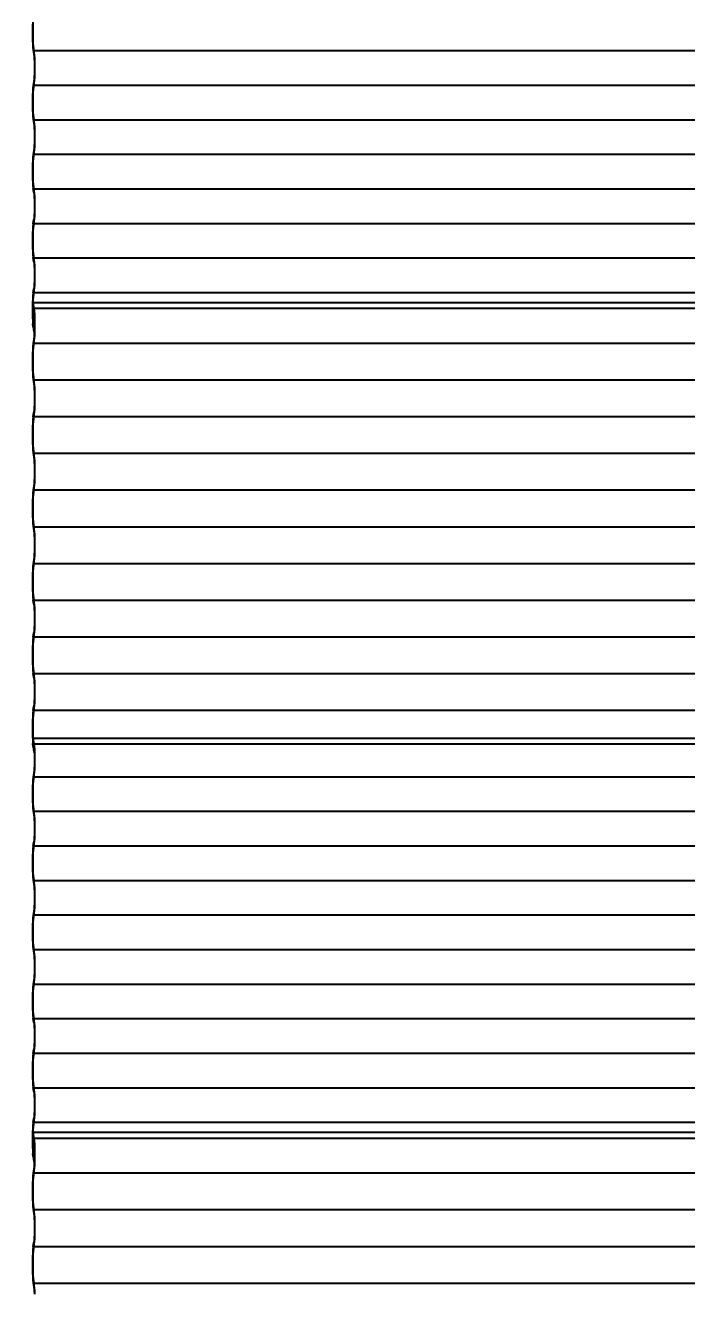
# Model space of a CAD drawing. Header units: millimetres. Extents: x 3212 to 6878, y 1640 to 3386.
# Drawn here: x 3262.425 to 3264.155, y 1655.32 to 1658.631 of the extents above; entities that cross this region are included whole.
import ezdxf

# ---------------------------------------------------------------- set-up
doc = ezdxf.new("R2010")
doc.units = ezdxf.units.MM
doc.header["$LTSCALE"] = 0.8
doc.layers.add('A-PEN-08', color=8, linetype='Continuous')
doc.layers.add('COTA', color=2, linetype='Continuous')
doc.layers.add('COTAS', color=53, linetype='Continuous', lineweight=9)
doc.styles.add('F2', font='ARIALN.TTF')
doc.dimstyles.new('ARQUITETURA', dxfattribs={"dimtxt": 0.11, "dimasz": 0.05, "dimexe": 0.1, "dimexo": 0, "dimgap": 0.1, "dimtad": 1, "dimzin": 5, "dimdsep": 46, "dimtxsty": 'F2', "dimblk": 'COTA', "dimcen": 0, "dimse1": 1, "dimse2": 1, "dimadec": 0, "dimazin": 0, "dimtfac": 2, "dimtix": 1, "dimtmove": 2, "dimatfit": 3, "dimldrblk": 'COTA', "dimfxl": 0, "dimtolj": 1, "dimtzin": 5, "dimarcsym": 0})

# ---------------------------------------------------------------- blocks, each defined once
blk = doc.blocks.new('COTA')
at = {"layer": 'COTA'}
for p, q in [((0, 1), (0, -1)), ((-1, 0), (1, 0))]:
    blk.add_line(p, q, dxfattribs=at)
at = {"layer": 'COTA', "const_width": 0.5}
blk.add_lwpolyline([(-0.25, 0, 1), (0.25, 0, 1)], format="xyb", close=True, dxfattribs=at)
blk = doc.blocks.new('*D302')
at = {"layer": 'COTAS', "color": 0, "lineweight": -2, "transparency": 16777216}
blk.add_line((3261.646, 1652.2207), (3261.646, 1667.9706), dxfattribs=at)
at = {"layer": 'Defpoints', "color": 0, "transparency": 16777216}
for p in [(3261.646, 1668.0206), (3262.3031, 1668.0206), (3266.2556, 1652.1707)]:
    blk.add_point(p, dxfattribs=at)
at = {"layer": 'COTAS', "color": 0, "lineweight": -2, "transparency": 16777216, "xscale": 0.05, "yscale": 0.05, "zscale": 0.05}
for p, rotation in [((3261.646, 1668.0206), 90), ((3261.646, 1652.1707), 270)]:
    blk.add_blockref('COTA', p, dxfattribs=dict(at, rotation=rotation))
at = {"layer": 'COTAS', "color": 0, "transparency": 16777216, "insert": (3261.4899, 1660.0956), "char_height": 0.11, "attachment_point": 5, "rotation": 90, "style": 'F2'}
blk.add_mtext('\\A1;15.85', dxfattribs=at)

msp = doc.modelspace()

# ---------------------------------------------------------------- linework, layer by layer
for p, q in [((3262.4441, 1658.6203), (3262.444, 1658.6104)), ((3262.4444, 1658.63), (3262.4441, 1658.6203)), ((3262.4448, 1658.6391), (3262.4444, 1658.63)), ((3262.445, 1658.628), (3262.4447, 1658.6193)), ((3262.4447, 1658.6193), (3262.4447, 1658.6104)), ((3262.4453, 1658.6362), (3262.445, 1658.628)), ((3262.444, 1658.6104), (3262.4441, 1658.6004)), ((3262.4441, 1658.6004), (3262.4444, 1658.5907)), ((3262.4444, 1658.5907), (3262.4448, 1658.5816)), ((3262.4447, 1658.6104), (3262.4447, 1658.6014)), ((3262.4447, 1658.6014), (3262.445, 1658.5927)), ((3262.445, 1658.5927), (3262.4453, 1658.5845)), ((3262.4448, 1658.5816), (3262.4454, 1658.5733)), ((3262.4453, 1658.5845), (3262.4458, 1658.5771)), ((3262.4454, 1658.5733), (3262.4461, 1658.5661)), ((3262.4458, 1658.5771), (3262.4465, 1658.5705)), ((3262.4461, 1658.5661), (3262.4475, 1658.5553)), ((3262.4465, 1658.5705), (3262.4472, 1658.5652)), ((3262.4472, 1658.5652), (3262.4479, 1658.5598)), ((3262.4475, 1658.5553), (3262.4481, 1658.5495)), ((3262.4479, 1658.5598), (3262.4485, 1658.5533)), ((3262.4485, 1658.5533), (3262.4491, 1658.5458)), ((3262.4481, 1658.5495), (3262.4485, 1658.5429)), ((3262.4485, 1658.5429), (3262.4489, 1658.5356)), ((3262.4489, 1658.5356), (3262.4491, 1658.5279)), ((3262.4491, 1658.5458), (3262.4494, 1658.5376)), ((3262.4491, 1658.5279), (3262.4491, 1658.52)), ((3262.4491, 1658.52), (3262.4491, 1658.512)), ((3262.4494, 1658.5376), (3262.4497, 1658.5289)), ((3262.4497, 1658.5289), (3262.4497, 1658.52)), ((3262.4497, 1658.52), (3262.4497, 1658.511)), ((3262.4481, 1658.4904), (3262.4475, 1658.4846)), ((3262.4485, 1658.4867), (3262.4479, 1658.4802)), ((3262.4485, 1658.497), (3262.4481, 1658.4904)), ((3262.4489, 1658.5043), (3262.4485, 1658.497)), ((3262.4491, 1658.4941), (3262.4485, 1658.4867)), ((3262.4491, 1658.512), (3262.4489, 1658.5043)), ((3262.4494, 1658.5023), (3262.4491, 1658.4941)), ((3262.4497, 1658.511), (3262.4494, 1658.5023)), ((3262.4448, 1658.4583), (3262.4444, 1658.4492)), ((3262.4454, 1658.4666), (3262.4448, 1658.4583)), ((3262.4453, 1658.4554), (3262.445, 1658.4472)), ((3262.4458, 1658.4629), (3262.4453, 1658.4554)), ((3262.4461, 1658.4739), (3262.4454, 1658.4666)), ((3262.4465, 1658.4694), (3262.4458, 1658.4629)), ((3262.4475, 1658.4846), (3262.4461, 1658.4739)), ((3262.4472, 1658.4748), (3262.4465, 1658.4694)), ((3262.4479, 1658.4802), (3262.4472, 1658.4748)), ((3262.4441, 1658.4395), (3262.444, 1658.4296)), ((3262.444, 1658.4296), (3262.4441, 1658.4196)), ((3262.4444, 1658.4492), (3262.4441, 1658.4395)), ((3262.445, 1658.4472), (3262.4447, 1658.4385)), ((3262.4447, 1658.4385), (3262.4447, 1658.4296)), ((3262.4447, 1658.4296), (3262.4447, 1658.4206)), ((3262.4447, 1658.4206), (3262.445, 1658.4119)), ((3262.4441, 1658.4196), (3262.4444, 1658.4099)), ((3262.4444, 1658.4099), (3262.4448, 1658.4008)), ((3262.4448, 1658.4008), (3262.4454, 1658.3925)), ((3262.445, 1658.4119), (3262.4453, 1658.4037)), ((3262.4453, 1658.4037), (3262.4458, 1658.3963)), ((3262.4454, 1658.3925), (3262.4461, 1658.3853)), ((3262.4458, 1658.3963), (3262.4465, 1658.3898)), ((3262.4465, 1658.3898), (3262.4472, 1658.3844)), ((3262.4461, 1658.3853), (3262.4475, 1658.3745)), ((3262.4472, 1658.3844), (3262.4479, 1658.379)), ((3262.4475, 1658.3745), (3262.4481, 1658.3688)), ((3262.4479, 1658.379), (3262.4485, 1658.3725)), ((3262.4481, 1658.3688), (3262.4485, 1658.3621)), ((3262.4485, 1658.3725), (3262.4491, 1658.365)), ((3262.4485, 1658.3621), (3262.4489, 1658.3549)), ((3262.4489, 1658.3549), (3262.4491, 1658.3471)), ((3262.4491, 1658.365), (3262.4494, 1658.3568)), ((3262.4494, 1658.3568), (3262.4497, 1658.3481)), ((3262.4489, 1658.3235), (3262.4485, 1658.3163)), ((3262.4491, 1658.3312), (3262.4489, 1658.3235)), ((3262.4491, 1658.3471), (3262.4491, 1658.3392)), ((3262.4491, 1658.3392), (3262.4491, 1658.3312)), ((3262.4494, 1658.3215), (3262.4491, 1658.3133)), ((3262.4497, 1658.3302), (3262.4494, 1658.3215)), ((3262.4497, 1658.3481), (3262.4497, 1658.3392)), ((3262.4497, 1658.3392), (3262.4497, 1658.3302)), ((3262.4461, 1658.2931), (3262.4454, 1658.2859)), ((3262.4465, 1658.2886), (3262.4458, 1658.2821)), ((3262.4475, 1658.3039), (3262.4461, 1658.2931)), ((3262.4472, 1658.294), (3262.4465, 1658.2886)), ((3262.4479, 1658.2994), (3262.4472, 1658.294)), ((3262.4481, 1658.3096), (3262.4475, 1658.3039)), ((3262.4485, 1658.3059), (3262.4479, 1658.2994)), ((3262.4485, 1658.3163), (3262.4481, 1658.3096)), ((3262.4491, 1658.3133), (3262.4485, 1658.3059)), ((3262.4441, 1658.2588), (3262.444, 1658.2488)), ((3262.4444, 1658.2684), (3262.4441, 1658.2588)), ((3262.4448, 1658.2776), (3262.4444, 1658.2684)), ((3262.445, 1658.2665), (3262.4447, 1658.2578)), ((3262.4447, 1658.2578), (3262.4447, 1658.2488)), ((3262.4454, 1658.2859), (3262.4448, 1658.2776)), ((3262.4453, 1658.2747), (3262.445, 1658.2665)), ((3262.4458, 1658.2821), (3262.4453, 1658.2747)), ((3262.444, 1658.2488), (3262.4441, 1658.2388)), ((3262.4441, 1658.2388), (3262.4444, 1658.2292)), ((3262.4444, 1658.2292), (3262.4448, 1658.22)), ((3262.4447, 1658.2488), (3262.4447, 1658.2398)), ((3262.4447, 1658.2398), (3262.445, 1658.2311)), ((3262.445, 1658.2311), (3262.4453, 1658.223)), ((3262.4453, 1658.223), (3262.4458, 1658.2155)), ((3262.4448, 1658.22), (3262.4454, 1658.2117)), ((3262.4454, 1658.2117), (3262.4461, 1658.2045)), ((3262.4458, 1658.2155), (3262.4465, 1658.209)), ((3262.4475, 1658.1937), (3262.4461, 1658.2045)), ((3262.4465, 1658.209), (3262.4472, 1658.2036)), ((3262.4472, 1658.2036), (3262.4479, 1658.1982)), ((3262.4475, 1658.1937), (3262.4481, 1658.188)), ((3262.4479, 1658.1982), (3262.4485, 1658.1917)), ((3262.4481, 1658.188), (3262.4485, 1658.1814)), ((3262.4485, 1658.1917), (3262.4491, 1658.1843)), ((3262.4485, 1658.1814), (3262.4489, 1658.1741)), ((3262.4489, 1658.1741), (3262.4491, 1658.1664)), ((3262.4491, 1658.1843), (3262.4494, 1658.1761)), ((3262.4491, 1658.1664), (3262.4491, 1658.1584)), ((3262.4491, 1658.1584), (3262.4491, 1658.1505)), ((3262.4494, 1658.1761), (3262.4497, 1658.1674)), ((3262.4497, 1658.1674), (3262.4497, 1658.1584)), ((3262.4497, 1658.1584), (3262.4497, 1658.1495)), ((3262.4461, 1658.1123), (3262.4475, 1658.1231)), ((3262.4481, 1658.1289), (3262.4475, 1658.1231)), ((3262.4485, 1658.1251), (3262.4479, 1658.1186)), ((3262.4485, 1658.1355), (3262.4481, 1658.1289)), ((3262.4489, 1658.1427), (3262.4485, 1658.1355)), ((3262.4491, 1658.1326), (3262.4485, 1658.1251)), ((3262.4491, 1658.1505), (3262.4489, 1658.1427)), ((3262.4494, 1658.1408), (3262.4491, 1658.1326)), ((3262.4497, 1658.1495), (3262.4494, 1658.1408)), ((3262.4448, 1658.0968), (3262.4444, 1658.0877)), ((3262.4454, 1658.1051), (3262.4448, 1658.0968)), ((3262.4453, 1658.0939), (3262.445, 1658.0857)), ((3262.4458, 1658.1013), (3262.4453, 1658.0939)), ((3262.4461, 1658.1123), (3262.4454, 1658.1051)), ((3262.4465, 1658.1078), (3262.4458, 1658.1013)), ((3262.4472, 1658.1132), (3262.4465, 1658.1078)), ((3262.4479, 1658.1186), (3262.4472, 1658.1132)), ((3262.4441, 1658.078), (3262.444, 1658.068)), ((3262.444, 1658.068), (3262.4441, 1658.0581)), ((3262.4444, 1658.0877), (3262.4441, 1658.078)), ((3262.4441, 1658.0581), (3262.4444, 1658.0484)), ((3262.445, 1658.0857), (3262.4447, 1658.077)), ((3262.4447, 1658.077), (3262.4447, 1658.068)), ((3262.4447, 1658.068), (3262.4447, 1658.0591)), ((3262.4447, 1658.0591), (3262.445, 1658.0504)), ((3262.4444, 1658.0484), (3262.4448, 1658.0393)), ((3262.4448, 1658.0393), (3262.4454, 1658.031)), ((3262.445, 1658.0504), (3262.4453, 1658.0422)), ((3262.4453, 1658.0422), (3262.4458, 1658.0347)), ((3262.4454, 1658.031), (3262.4461, 1658.0237)), ((3262.4458, 1658.0347), (3262.4465, 1658.0282)), ((3262.4475, 1658.013), (3262.4461, 1658.0237)), ((3262.4465, 1658.0282), (3262.4472, 1658.0228)), ((3262.4472, 1658.0228), (3262.4479, 1658.0175)), ((3262.4475, 1658.013), (3262.4481, 1658.0072)), ((3262.4479, 1658.0175), (3262.4485, 1658.0109)), ((3262.4481, 1658.0072), (3262.4485, 1658.0006)), ((3262.4485, 1658.0109), (3262.4491, 1658.0035)), ((3262.4485, 1658.0006), (3262.4489, 1657.9933)), ((3262.4489, 1657.9933), (3262.4491, 1657.9856)), ((3262.4491, 1658.0035), (3262.4494, 1657.9953)), ((3262.4494, 1657.9953), (3262.4497, 1657.9866)), ((3262.4489, 1657.962), (3262.4485, 1657.9547)), ((3262.4491, 1657.9697), (3262.4489, 1657.962)), ((3262.4491, 1657.9856), (3262.4491, 1657.9776)), ((3262.4491, 1657.9776), (3262.4491, 1657.9697)), ((3262.4494, 1657.96), (3262.4491, 1657.9518)), ((3262.4497, 1657.9687), (3262.4494, 1657.96)), ((3262.4497, 1657.9866), (3262.4497, 1657.9776)), ((3262.4497, 1657.9776), (3262.4497, 1657.9687)), ((3262.4454, 1657.9243), (3262.4448, 1657.916)), ((3262.4461, 1657.9316), (3262.4454, 1657.9243)), ((3262.4465, 1657.9271), (3262.4458, 1657.9206)), ((3262.4461, 1657.9316), (3262.4475, 1657.9423)), ((3262.4472, 1657.9324), (3262.4465, 1657.9271)), ((3262.4479, 1657.9378), (3262.4472, 1657.9324)), ((3262.4481, 1657.9481), (3262.4475, 1657.9423)), ((3262.4485, 1657.9443), (3262.4479, 1657.9378)), ((3262.4485, 1657.9547), (3262.4481, 1657.9481)), ((3262.4491, 1657.9518), (3262.4485, 1657.9443)), ((3262.4441, 1657.8972), (3262.444, 1657.8872)), ((3262.4444, 1657.9069), (3262.4441, 1657.8972)), ((3262.4448, 1657.916), (3262.4444, 1657.9069)), ((3262.445, 1657.9049), (3262.4447, 1657.8962)), ((3262.4447, 1657.8962), (3262.4447, 1657.8872)), ((3262.4453, 1657.9131), (3262.445, 1657.9049)), ((3262.4458, 1657.9206), (3262.4453, 1657.9131)), ((3262.4461, 1657.9009), (3262.4465, 1657.9057)), ((3262.4461, 1657.9009), (3262.4481, 1657.8794)), ((3262.4479, 1657.8903), (3262.4465, 1657.9057)), ((3262.4479, 1657.8903), (3262.4485, 1657.8834)), ((3262.444, 1657.8872), (3262.4441, 1657.8773)), ((3262.4441, 1657.8773), (3262.4444, 1657.8676)), ((3262.4444, 1657.8676), (3262.4448, 1657.8585)), ((3262.4447, 1657.8872), (3262.4447, 1657.8783)), ((3262.4447, 1657.8783), (3262.445, 1657.8696)), ((3262.4448, 1657.8585), (3262.4454, 1657.8502)), ((3262.445, 1657.8696), (3262.4453, 1657.8614)), ((3262.4453, 1657.8614), (3262.4458, 1657.8539)), ((3262.4481, 1657.8794), (3262.4485, 1657.8724)), ((3262.4485, 1657.8834), (3262.4491, 1657.8755)), ((3262.4485, 1657.8724), (3262.4489, 1657.8647)), ((3262.4489, 1657.8647), (3262.4491, 1657.8565)), ((3262.4491, 1657.8755), (3262.4494, 1657.8668)), ((3262.4494, 1657.8668), (3262.4497, 1657.8575)), ((3262.4497, 1657.8575), (3262.4497, 1657.848)), ((3262.4461, 1657.8429), (3262.4454, 1657.8502)), ((3262.4465, 1657.8474), (3262.4458, 1657.8539)), ((3262.4465, 1657.8474), (3262.4461, 1657.8429)), ((3262.4461, 1657.8429), (3262.4469, 1657.8429)), ((3262.4461, 1657.8429), (3262.4474, 1657.8292)), ((3262.4465, 1657.8474), (3262.4491, 1657.8474)), ((3262.4465, 1657.8474), (3262.4469, 1657.8429)), ((3262.4469, 1657.8429), (3262.4479, 1657.8329)), ((3262.4479, 1657.8329), (3262.4474, 1657.8292)), ((3262.4474, 1657.8292), (3262.4488, 1657.8292)), ((3262.4479, 1657.8329), (3262.4489, 1657.8329)), ((3262.4485, 1657.8237), (3262.4481, 1657.8166)), ((3262.4488, 1657.8292), (3262.4485, 1657.8237)), ((3262.4489, 1657.8314), (3262.4488, 1657.8292)), ((3262.4491, 1657.8396), (3262.4489, 1657.8329)), ((3262.4489, 1657.8329), (3262.4489, 1657.8314)), ((3262.4491, 1657.8565), (3262.4491, 1657.848)), ((3262.4491, 1657.848), (3262.4491, 1657.8474)), ((3262.4491, 1657.8474), (3262.4491, 1657.8396)), ((3262.4494, 1657.8293), (3262.4491, 1657.8206)), ((3262.4497, 1657.8385), (3262.4494, 1657.8293)), ((3262.4497, 1657.848), (3262.4497, 1657.8385)), ((3262.4454, 1657.7914), (3262.4448, 1657.7826)), ((3262.4461, 1657.7991), (3262.4454, 1657.7914)), ((3262.4465, 1657.7943), (3262.4458, 1657.7874)), ((3262.4475, 1657.8105), (3262.4461, 1657.7991)), ((3262.4472, 1657.8), (3262.4465, 1657.7943)), ((3262.4479, 1657.8057), (3262.4472, 1657.8)), ((3262.4481, 1657.8166), (3262.4475, 1657.8105)), ((3262.4485, 1657.8126), (3262.4479, 1657.8057)), ((3262.4491, 1657.8206), (3262.4485, 1657.8126)), ((3262.4441, 1657.7626), (3262.444, 1657.752)), ((3262.4444, 1657.7729), (3262.4441, 1657.7626)), ((3262.4448, 1657.7826), (3262.4444, 1657.7729)), ((3262.445, 1657.7708), (3262.4447, 1657.7615)), ((3262.4447, 1657.7615), (3262.4447, 1657.752)), ((3262.4453, 1657.7795), (3262.445, 1657.7708)), ((3262.4458, 1657.7874), (3262.4453, 1657.7795)), ((3262.444, 1657.752), (3262.4441, 1657.7414)), ((3262.4441, 1657.7414), (3262.4444, 1657.7312)), ((3262.4444, 1657.7312), (3262.4448, 1657.7215)), ((3262.4447, 1657.752), (3262.4447, 1657.7425)), ((3262.4447, 1657.7425), (3262.445, 1657.7333)), ((3262.445, 1657.7333), (3262.4453, 1657.7246)), ((3262.4453, 1657.7246), (3262.4458, 1657.7167)), ((3262.4448, 1657.7215), (3262.4454, 1657.7127)), ((3262.4454, 1657.7127), (3262.4461, 1657.705)), ((3262.4458, 1657.7167), (3262.4465, 1657.7097)), ((3262.4461, 1657.705), (3262.4475, 1657.6936)), ((3262.4465, 1657.7097), (3262.4472, 1657.704)), ((3262.4472, 1657.704), (3262.4479, 1657.6983)), ((3262.4475, 1657.6936), (3262.4481, 1657.6874)), ((3262.4479, 1657.6983), (3262.4485, 1657.6914)), ((3262.4485, 1657.6914), (3262.4491, 1657.6835)), ((3262.4481, 1657.6874), (3262.4485, 1657.6804)), ((3262.4485, 1657.6804), (3262.4489, 1657.6727)), ((3262.4489, 1657.6727), (3262.4491, 1657.6645)), ((3262.4491, 1657.6835), (3262.4494, 1657.6748)), ((3262.4491, 1657.6645), (3262.4491, 1657.656)), ((3262.4494, 1657.6748), (3262.4497, 1657.6655)), ((3262.4497, 1657.6655), (3262.4497, 1657.656)), ((3262.4485, 1657.6317), (3262.4481, 1657.6246)), ((3262.4489, 1657.6394), (3262.4485, 1657.6317)), ((3262.4491, 1657.6286), (3262.4485, 1657.6207)), ((3262.4491, 1657.6476), (3262.4489, 1657.6394)), ((3262.4491, 1657.656), (3262.4491, 1657.6476)), ((3262.4494, 1657.6373), (3262.4491, 1657.6286)), ((3262.4497, 1657.6465), (3262.4494, 1657.6373)), ((3262.4497, 1657.656), (3262.4497, 1657.6465)), ((3262.4454, 1657.5994), (3262.4448, 1657.5906)), ((3262.4458, 1657.5954), (3262.4453, 1657.5875)), ((3262.4461, 1657.6071), (3262.4454, 1657.5994)), ((3262.4465, 1657.6023), (3262.4458, 1657.5954)), ((3262.4461, 1657.6071), (3262.4475, 1657.6185)), ((3262.4472, 1657.608), (3262.4465, 1657.6023)), ((3262.4479, 1657.6137), (3262.4472, 1657.608)), ((3262.4481, 1657.6246), (3262.4475, 1657.6185)), ((3262.4485, 1657.6207), (3262.4479, 1657.6137)), ((3262.4441, 1657.5706), (3262.444, 1657.56)), ((3262.444, 1657.56), (3262.4441, 1657.5495)), ((3262.4444, 1657.5809), (3262.4441, 1657.5706)), ((3262.4448, 1657.5906), (3262.4444, 1657.5809)), ((3262.445, 1657.5788), (3262.4447, 1657.5695)), ((3262.4447, 1657.5695), (3262.4447, 1657.56)), ((3262.4447, 1657.56), (3262.4447, 1657.5505)), ((3262.4453, 1657.5875), (3262.445, 1657.5788)), ((3262.4441, 1657.5495), (3262.4444, 1657.5392)), ((3262.4444, 1657.5392), (3262.4448, 1657.5295)), ((3262.4447, 1657.5505), (3262.445, 1657.5413)), ((3262.4448, 1657.5295), (3262.4454, 1657.5207)), ((3262.445, 1657.5413), (3262.4453, 1657.5326)), ((3262.4453, 1657.5326), (3262.4458, 1657.5247)), ((3262.4454, 1657.5207), (3262.4461, 1657.513)), ((3262.4458, 1657.5247), (3262.4465, 1657.5177)), ((3262.4461, 1657.513), (3262.4475, 1657.5016)), ((3262.4465, 1657.5177), (3262.4472, 1657.512)), ((3262.4472, 1657.512), (3262.4479, 1657.5063)), ((3262.4475, 1657.5016), (3262.4481, 1657.4954)), ((3262.4479, 1657.5063), (3262.4485, 1657.4994)), ((3262.4481, 1657.4954), (3262.4485, 1657.4884)), ((3262.4485, 1657.4994), (3262.4491, 1657.4915)), ((3262.4485, 1657.4884), (3262.4489, 1657.4807)), ((3262.4489, 1657.4807), (3262.4491, 1657.4725)), ((3262.4491, 1657.4915), (3262.4494, 1657.4828)), ((3262.4491, 1657.4725), (3262.4491, 1657.464)), ((3262.4491, 1657.464), (3262.4491, 1657.4556)), ((3262.4494, 1657.4828), (3262.4497, 1657.4735)), ((3262.4497, 1657.4735), (3262.4497, 1657.464)), ((3262.4497, 1657.464), (3262.4497, 1657.4545)), ((3262.4475, 1657.4265), (3262.4461, 1657.4151)), ((3262.4481, 1657.4326), (3262.4475, 1657.4265)), ((3262.4485, 1657.4287), (3262.4479, 1657.4217)), ((3262.4485, 1657.4397), (3262.4481, 1657.4326)), ((3262.4489, 1657.4474), (3262.4485, 1657.4397)), ((3262.4491, 1657.4366), (3262.4485, 1657.4287)), ((3262.4491, 1657.4556), (3262.4489, 1657.4474)), ((3262.4494, 1657.4453), (3262.4491, 1657.4366)), ((3262.4497, 1657.4545), (3262.4494, 1657.4453)), ((3262.4448, 1657.3986), (3262.4444, 1657.3889)), ((3262.4454, 1657.4074), (3262.4448, 1657.3986)), ((3262.4453, 1657.3955), (3262.445, 1657.3868)), ((3262.4458, 1657.4034), (3262.4453, 1657.3955)), ((3262.4461, 1657.4151), (3262.4454, 1657.4074)), ((3262.4465, 1657.4103), (3262.4458, 1657.4034)), ((3262.4472, 1657.416), (3262.4465, 1657.4103)), ((3262.4479, 1657.4217), (3262.4472, 1657.416)), ((3262.4441, 1657.3786), (3262.444, 1657.368)), ((3262.444, 1657.368), (3262.4441, 1657.3575)), ((3262.4444, 1657.3889), (3262.4441, 1657.3786)), ((3262.445, 1657.3868), (3262.4447, 1657.3776)), ((3262.4447, 1657.3776), (3262.4447, 1657.368)), ((3262.4447, 1657.368), (3262.4447, 1657.3585)), ((3262.4441, 1657.3575), (3262.4444, 1657.3472)), ((3262.4444, 1657.3472), (3262.4448, 1657.3375)), ((3262.4447, 1657.3585), (3262.445, 1657.3493)), ((3262.4448, 1657.3375), (3262.4454, 1657.3287)), ((3262.445, 1657.3493), (3262.4453, 1657.3406)), ((3262.4453, 1657.3406), (3262.4458, 1657.3327)), ((3262.4454, 1657.3287), (3262.4461, 1657.321)), ((3262.4458, 1657.3327), (3262.4465, 1657.3258)), ((3262.4461, 1657.321), (3262.4475, 1657.3096)), ((3262.4465, 1657.3258), (3262.4472, 1657.32)), ((3262.4472, 1657.32), (3262.4479, 1657.3143)), ((3262.4475, 1657.3096), (3262.4481, 1657.3034)), ((3262.4479, 1657.3143), (3262.4485, 1657.3074)), ((3262.4481, 1657.3034), (3262.4485, 1657.2964)), ((3262.4485, 1657.3074), (3262.4491, 1657.2995)), ((3262.4485, 1657.2964), (3262.4489, 1657.2887)), ((3262.4491, 1657.2995), (3262.4494, 1657.2908)), ((3262.4489, 1657.2887), (3262.4491, 1657.2805)), ((3262.4491, 1657.2636), (3262.4489, 1657.2554)), ((3262.4491, 1657.2805), (3262.4491, 1657.272)), ((3262.4491, 1657.272), (3262.4491, 1657.2636)), ((3262.4494, 1657.2908), (3262.4497, 1657.2816)), ((3262.4497, 1657.2625), (3262.4494, 1657.2533)), ((3262.4497, 1657.2816), (3262.4497, 1657.272)), ((3262.4497, 1657.272), (3262.4497, 1657.2625)), ((3262.4475, 1657.2345), (3262.4461, 1657.2231)), ((3262.4479, 1657.2298), (3262.4472, 1657.224)), ((3262.4481, 1657.2407), (3262.4475, 1657.2345)), ((3262.4485, 1657.2367), (3262.4479, 1657.2298)), ((3262.4485, 1657.2477), (3262.4481, 1657.2407)), ((3262.4489, 1657.2554), (3262.4485, 1657.2477)), ((3262.4491, 1657.2446), (3262.4485, 1657.2367)), ((3262.4494, 1657.2533), (3262.4491, 1657.2446)), ((3262.4444, 1657.1969), (3262.4441, 1657.1866)), ((3262.4448, 1657.2066), (3262.4444, 1657.1969)), ((3262.445, 1657.1948), (3262.4447, 1657.1856)), ((3262.4454, 1657.2154), (3262.4448, 1657.2066)), ((3262.4453, 1657.2035), (3262.445, 1657.1948)), ((3262.4458, 1657.2114), (3262.4453, 1657.2035)), ((3262.4461, 1657.2231), (3262.4454, 1657.2154)), ((3262.4465, 1657.2183), (3262.4458, 1657.2114)), ((3262.4472, 1657.224), (3262.4465, 1657.2183)), ((3262.4441, 1657.1866), (3262.444, 1657.1761)), ((3262.444, 1657.1761), (3262.4441, 1657.1655)), ((3262.4441, 1657.1655), (3262.4444, 1657.1552)), ((3262.4447, 1657.1856), (3262.4447, 1657.1761)), ((3262.4447, 1657.1761), (3262.4447, 1657.1665)), ((3262.4447, 1657.1665), (3262.445, 1657.1573)), ((3262.4444, 1657.1552), (3262.4448, 1657.1455)), ((3262.4448, 1657.1455), (3262.4454, 1657.1367)), ((3262.445, 1657.1573), (3262.4453, 1657.1486)), ((3262.4453, 1657.1486), (3262.4458, 1657.1407)), ((3262.4454, 1657.1367), (3262.4461, 1657.129)), ((3262.4458, 1657.1407), (3262.4465, 1657.1338)), ((3262.4475, 1657.1176), (3262.4461, 1657.129)), ((3262.4465, 1657.1338), (3262.4472, 1657.1281)), ((3262.4472, 1657.1281), (3262.4479, 1657.1223)), ((3262.4475, 1657.1176), (3262.4481, 1657.1114)), ((3262.4479, 1657.1223), (3262.4485, 1657.1154)), ((3262.4481, 1657.1114), (3262.4485, 1657.1044)), ((3262.4485, 1657.1154), (3262.4491, 1657.1075)), ((3262.4485, 1657.1044), (3262.4489, 1657.0967)), ((3262.4489, 1657.0967), (3262.4491, 1657.0885)), ((3262.4491, 1657.1075), (3262.4494, 1657.0988)), ((3262.4494, 1657.0988), (3262.4497, 1657.0896)), ((3262.4489, 1657.0634), (3262.4485, 1657.0557)), ((3262.4491, 1657.0716), (3262.4489, 1657.0634)), ((3262.4491, 1657.0885), (3262.4491, 1657.0801)), ((3262.4491, 1657.0801), (3262.4491, 1657.0716)), ((3262.4497, 1657.0705), (3262.4494, 1657.0613)), ((3262.4497, 1657.0896), (3262.4497, 1657.0801)), ((3262.4497, 1657.0801), (3262.4497, 1657.0705)), ((3262.4461, 1657.0311), (3262.4454, 1657.0234)), ((3262.4461, 1657.0311), (3262.4475, 1657.0425)), ((3262.4472, 1657.0321), (3262.4465, 1657.0263)), ((3262.4479, 1657.0378), (3262.4472, 1657.0321)), ((3262.4481, 1657.0487), (3262.4475, 1657.0425)), ((3262.4485, 1657.0447), (3262.4479, 1657.0378)), ((3262.4485, 1657.0557), (3262.4481, 1657.0487)), ((3262.4491, 1657.0526), (3262.4485, 1657.0447)), ((3262.4494, 1657.0613), (3262.4491, 1657.0526)), ((3262.4444, 1657.0049), (3262.4441, 1656.9946)), ((3262.4448, 1657.0146), (3262.4444, 1657.0049)), ((3262.445, 1657.0028), (3262.4447, 1656.9936)), ((3262.4454, 1657.0234), (3262.4448, 1657.0146)), ((3262.4453, 1657.0115), (3262.445, 1657.0028)), ((3262.4458, 1657.0194), (3262.4453, 1657.0115)), ((3262.4465, 1657.0263), (3262.4458, 1657.0194)), ((3262.4441, 1656.9946), (3262.444, 1656.9841)), ((3262.444, 1656.9841), (3262.4441, 1656.9735)), ((3262.4441, 1656.9735), (3262.4444, 1656.9632)), ((3262.4444, 1656.9632), (3262.4448, 1656.9535)), ((3262.4447, 1656.9936), (3262.4447, 1656.9841)), ((3262.4447, 1656.9841), (3262.4447, 1656.9746)), ((3262.4447, 1656.9746), (3262.445, 1656.9653)), ((3262.445, 1656.9653), (3262.4453, 1656.9566)), ((3262.4448, 1656.9535), (3262.4454, 1656.9447)), ((3262.4453, 1656.9566), (3262.4458, 1656.9487)), ((3262.4454, 1656.9447), (3262.4461, 1656.937)), ((3262.4458, 1656.9487), (3262.4465, 1656.9418)), ((3262.4475, 1656.9256), (3262.4461, 1656.937)), ((3262.4465, 1656.9418), (3262.4472, 1656.9361)), ((3262.4472, 1656.9361), (3262.4479, 1656.9304)), ((3262.4479, 1656.9304), (3262.4485, 1656.9234)), ((3262.4475, 1656.9256), (3262.4481, 1656.9195)), ((3262.4481, 1656.9195), (3262.4485, 1656.9124)), ((3262.4485, 1656.9234), (3262.4491, 1656.9155)), ((3262.4485, 1656.9124), (3262.4489, 1656.9047)), ((3262.4489, 1656.9047), (3262.4491, 1656.8965)), ((3262.4491, 1656.9155), (3262.4494, 1656.9068)), ((3262.4491, 1656.8965), (3262.4491, 1656.8881)), ((3262.4494, 1656.9068), (3262.4497, 1656.8976)), ((3262.4497, 1656.8976), (3262.4497, 1656.8881)), ((3262.4485, 1656.8637), (3262.4481, 1656.8567)), ((3262.4489, 1656.8714), (3262.4485, 1656.8637)), ((3262.4491, 1656.8796), (3262.4489, 1656.8714)), ((3262.4491, 1656.8881), (3262.4491, 1656.8796)), ((3262.4494, 1656.8693), (3262.4491, 1656.8606)), ((3262.4497, 1656.8786), (3262.4494, 1656.8693)), ((3262.4497, 1656.8881), (3262.4497, 1656.8786)), ((3262.4454, 1656.8314), (3262.4448, 1656.8226)), ((3262.4461, 1656.8391), (3262.4454, 1656.8314)), ((3262.4465, 1656.8344), (3262.4458, 1656.8274)), ((3262.4461, 1656.8391), (3262.4475, 1656.8505)), ((3262.4472, 1656.8401), (3262.4465, 1656.8344)), ((3262.4479, 1656.8458), (3262.4472, 1656.8401)), ((3262.4481, 1656.8567), (3262.4475, 1656.8505)), ((3262.4485, 1656.8527), (3262.4479, 1656.8458)), ((3262.4491, 1656.8606), (3262.4485, 1656.8527)), ((3262.4441, 1656.8027), (3262.444, 1656.7921)), ((3262.4444, 1656.8129), (3262.4441, 1656.8027)), ((3262.4448, 1656.8226), (3262.4444, 1656.8129)), ((3262.445, 1656.8108), (3262.4447, 1656.8016)), ((3262.4447, 1656.8016), (3262.4447, 1656.7921)), ((3262.4453, 1656.8195), (3262.445, 1656.8108)), ((3262.4458, 1656.8274), (3262.4453, 1656.8195)), ((3262.444, 1656.7921), (3262.4441, 1656.7815)), ((3262.4441, 1656.7815), (3262.4444, 1656.7712)), ((3262.4444, 1656.7712), (3262.4448, 1656.7615)), ((3262.4447, 1656.7921), (3262.4447, 1656.7826)), ((3262.4447, 1656.7826), (3262.445, 1656.7733)), ((3262.445, 1656.7733), (3262.4453, 1656.7646)), ((3262.4453, 1656.7646), (3262.4458, 1656.7567)), ((3262.4461, 1656.7614), (3262.4465, 1656.7658)), ((3262.4479, 1656.7513), (3262.4465, 1656.7658)), ((3262.4448, 1656.7615), (3262.4454, 1656.7527)), ((3262.4461, 1656.745), (3262.4454, 1656.7527)), ((3262.4465, 1656.7498), (3262.4458, 1656.7567)), ((3262.4472, 1656.7498), (3262.4461, 1656.7614)), ((3262.4465, 1656.7498), (3262.4461, 1656.745)), ((3262.4461, 1656.745), (3262.4469, 1656.745)), ((3262.4461, 1656.745), (3262.4474, 1656.7304)), ((3262.4465, 1656.7498), (3262.4472, 1656.7498)), ((3262.4465, 1656.7498), (3262.4469, 1656.745)), ((3262.4469, 1656.745), (3262.4479, 1656.7344)), ((3262.4481, 1656.7411), (3262.4472, 1656.7498)), ((3262.4479, 1656.7344), (3262.4474, 1656.7304)), ((3262.4479, 1656.7513), (3262.4485, 1656.7448)), ((3262.4479, 1656.7344), (3262.4485, 1656.7344)), ((3262.4481, 1656.7411), (3262.4485, 1656.7345)), ((3262.4485, 1656.7448), (3262.4491, 1656.7374)), ((3262.4485, 1656.7345), (3262.4485, 1656.7344)), ((3262.4485, 1656.7344), (3262.4487, 1656.7304)), ((3262.4491, 1656.7374), (3262.4494, 1656.7292)), ((3262.4474, 1656.7304), (3262.4487, 1656.7304)), ((3262.4487, 1656.7304), (3262.4489, 1656.7272)), ((3262.4489, 1656.7272), (3262.4491, 1656.7195)), ((3262.4491, 1656.7036), (3262.4489, 1656.6959)), ((3262.4491, 1656.7195), (3262.4491, 1656.7115)), ((3262.4491, 1656.7115), (3262.4491, 1656.7036)), ((3262.4494, 1656.7292), (3262.4497, 1656.7205)), ((3262.4497, 1656.7026), (3262.4494, 1656.6939)), ((3262.4497, 1656.7205), (3262.4497, 1656.7115)), ((3262.4497, 1656.7115), (3262.4497, 1656.7026)), ((3262.4461, 1656.6654), (3262.4454, 1656.6582)), ((3262.4475, 1656.6762), (3262.4461, 1656.6654)), ((3262.4472, 1656.6663), (3262.4465, 1656.661)), ((3262.4479, 1656.6717), (3262.4472, 1656.6663)), ((3262.4481, 1656.682), (3262.4475, 1656.6762)), ((3262.4485, 1656.6782), (3262.4479, 1656.6717)), ((3262.4485, 1656.6886), (3262.4481, 1656.682)), ((3262.4489, 1656.6959), (3262.4485, 1656.6886)), ((3262.4491, 1656.6857), (3262.4485, 1656.6782)), ((3262.4494, 1656.6939), (3262.4491, 1656.6857)), ((3262.4444, 1656.6408), (3262.4441, 1656.6311)), ((3262.4448, 1656.6499), (3262.4444, 1656.6408)), ((3262.445, 1656.6388), (3262.4447, 1656.6301)), ((3262.4454, 1656.6582), (3262.4448, 1656.6499)), ((3262.4453, 1656.647), (3262.445, 1656.6388)), ((3262.4458, 1656.6545), (3262.4453, 1656.647)), ((3262.4465, 1656.661), (3262.4458, 1656.6545)), ((3262.4441, 1656.6311), (3262.444, 1656.6211)), ((3262.444, 1656.6211), (3262.4441, 1656.6112)), ((3262.4441, 1656.6112), (3262.4444, 1656.6015)), ((3262.4444, 1656.6015), (3262.4448, 1656.5924)), ((3262.4447, 1656.6301), (3262.4447, 1656.6211)), ((3262.4447, 1656.6211), (3262.4447, 1656.6122)), ((3262.4447, 1656.6122), (3262.445, 1656.6035)), ((3262.445, 1656.6035), (3262.4453, 1656.5953)), ((3262.4448, 1656.5924), (3262.4454, 1656.5841)), ((3262.4453, 1656.5953), (3262.4458, 1656.5878)), ((3262.4454, 1656.5841), (3262.4461, 1656.5768)), ((3262.4458, 1656.5878), (3262.4465, 1656.5813)), ((3262.4461, 1656.5768), (3262.4475, 1656.5661)), ((3262.4465, 1656.5813), (3262.4472, 1656.5759)), ((3262.4472, 1656.5759), (3262.4479, 1656.5706)), ((3262.4475, 1656.5661), (3262.4481, 1656.5603)), ((3262.4479, 1656.5706), (3262.4485, 1656.5641)), ((3262.4481, 1656.5603), (3262.4485, 1656.5537)), ((3262.4485, 1656.5641), (3262.4491, 1656.5566)), ((3262.4485, 1656.5537), (3262.4489, 1656.5464)), ((3262.4489, 1656.5464), (3262.4491, 1656.5387)), ((3262.4491, 1656.5566), (3262.4494, 1656.5484)), ((3262.4491, 1656.5387), (3262.4491, 1656.5308)), ((3262.4494, 1656.5484), (3262.4497, 1656.5397)), ((3262.4497, 1656.5397), (3262.4497, 1656.5308)), ((3262.4481, 1656.5012), (3262.4475, 1656.4954)), ((3262.4485, 1656.5078), (3262.4481, 1656.5012)), ((3262.4489, 1656.5151), (3262.4485, 1656.5078)), ((3262.4491, 1656.5049), (3262.4485, 1656.4974)), ((3262.4491, 1656.5228), (3262.4489, 1656.5151)), ((3262.4491, 1656.5308), (3262.4491, 1656.5228)), ((3262.4494, 1656.5131), (3262.4491, 1656.5049)), ((3262.4497, 1656.5218), (3262.4494, 1656.5131)), ((3262.4497, 1656.5308), (3262.4497, 1656.5218)), ((3262.4448, 1656.4691), (3262.4444, 1656.46)), ((3262.4454, 1656.4774), (3262.4448, 1656.4691)), ((3262.4453, 1656.4662), (3262.445, 1656.458)), ((3262.4458, 1656.4737), (3262.4453, 1656.4662)), ((3262.4461, 1656.4847), (3262.4454, 1656.4774)), ((3262.4465, 1656.4802), (3262.4458, 1656.4737)), ((3262.4461, 1656.4847), (3262.4475, 1656.4954)), ((3262.4472, 1656.4856), (3262.4465, 1656.4802)), ((3262.4479, 1656.4909), (3262.4472, 1656.4856)), ((3262.4485, 1656.4974), (3262.4479, 1656.4909)), ((3262.4441, 1656.4503), (3262.444, 1656.4404)), ((3262.444, 1656.4404), (3262.4441, 1656.4304)), ((3262.4444, 1656.46), (3262.4441, 1656.4503)), ((3262.445, 1656.458), (3262.4447, 1656.4493)), ((3262.4447, 1656.4493), (3262.4447, 1656.4404)), ((3262.4447, 1656.4404), (3262.4447, 1656.4314)), ((3262.4441, 1656.4304), (3262.4444, 1656.4207)), ((3262.4444, 1656.4207), (3262.4448, 1656.4116)), ((3262.4447, 1656.4314), (3262.445, 1656.4227)), ((3262.4448, 1656.4116), (3262.4454, 1656.4033)), ((3262.445, 1656.4227), (3262.4453, 1656.4145)), ((3262.4453, 1656.4145), (3262.4458, 1656.4071)), ((3262.4454, 1656.4033), (3262.4461, 1656.3961)), ((3262.4458, 1656.4071), (3262.4465, 1656.4005)), ((3262.4465, 1656.4005), (3262.4472, 1656.3952)), ((3262.4461, 1656.3961), (3262.4475, 1656.3853)), ((3262.4472, 1656.3952), (3262.4479, 1656.3898)), ((3262.4475, 1656.3853), (3262.4481, 1656.3795)), ((3262.4479, 1656.3898), (3262.4485, 1656.3833)), ((3262.4481, 1656.3795), (3262.4485, 1656.3729)), ((3262.4485, 1656.3833), (3262.4491, 1656.3758)), ((3262.4485, 1656.3729), (3262.4489, 1656.3656)), ((3262.4491, 1656.3758), (3262.4494, 1656.3676)), ((3262.4494, 1656.3676), (3262.4497, 1656.3589)), ((3262.4489, 1656.3343), (3262.4485, 1656.327)), ((3262.4489, 1656.3656), (3262.4491, 1656.3579)), ((3262.4491, 1656.342), (3262.4489, 1656.3343)), ((3262.4491, 1656.3579), (3262.4491, 1656.35)), ((3262.4491, 1656.35), (3262.4491, 1656.342)), ((3262.4497, 1656.341), (3262.4494, 1656.3323)), ((3262.4497, 1656.3589), (3262.4497, 1656.35)), ((3262.4497, 1656.35), (3262.4497, 1656.341)), ((3262.4461, 1656.3039), (3262.4454, 1656.2966)), ((3262.4475, 1656.3146), (3262.4461, 1656.3039)), ((3262.4472, 1656.3048), (3262.4465, 1656.2994)), ((3262.4479, 1656.3102), (3262.4472, 1656.3048)), ((3262.4481, 1656.3204), (3262.4475, 1656.3146)), ((3262.4485, 1656.3167), (3262.4479, 1656.3102)), ((3262.4485, 1656.327), (3262.4481, 1656.3204)), ((3262.4491, 1656.3241), (3262.4485, 1656.3167)), ((3262.4494, 1656.3323), (3262.4491, 1656.3241)), ((3262.4441, 1656.2695), (3262.444, 1656.2596)), ((3262.4444, 1656.2792), (3262.4441, 1656.2695)), ((3262.4448, 1656.2883), (3262.4444, 1656.2792)), ((3262.445, 1656.2772), (3262.4447, 1656.2685)), ((3262.4447, 1656.2685), (3262.4447, 1656.2596)), ((3262.4454, 1656.2966), (3262.4448, 1656.2883)), ((3262.4453, 1656.2854), (3262.445, 1656.2772)), ((3262.4458, 1656.2929), (3262.4453, 1656.2854)), ((3262.4465, 1656.2994), (3262.4458, 1656.2929)), ((3262.444, 1656.2596), (3262.4441, 1656.2496)), ((3262.4441, 1656.2496), (3262.4444, 1656.2399)), ((3262.4444, 1656.2399), (3262.4448, 1656.2308)), ((3262.4447, 1656.2596), (3262.4447, 1656.2506)), ((3262.4447, 1656.2506), (3262.445, 1656.2419)), ((3262.445, 1656.2419), (3262.4453, 1656.2337)), ((3262.4448, 1656.2308), (3262.4454, 1656.2225)), ((3262.4453, 1656.2337), (3262.4458, 1656.2263)), ((3262.4454, 1656.2225), (3262.4461, 1656.2153)), ((3262.4458, 1656.2263), (3262.4465, 1656.2198)), ((3262.4461, 1656.2153), (3262.4475, 1656.2045)), ((3262.4465, 1656.2198), (3262.4472, 1656.2144)), ((3262.4472, 1656.2144), (3262.4479, 1656.209)), ((3262.4475, 1656.2045), (3262.4481, 1656.1988)), ((3262.4479, 1656.209), (3262.4485, 1656.2025)), ((3262.4485, 1656.2025), (3262.4491, 1656.195)), ((3262.4481, 1656.1988), (3262.4485, 1656.1921)), ((3262.4485, 1656.1921), (3262.4489, 1656.1849)), ((3262.4489, 1656.1849), (3262.4491, 1656.1771)), ((3262.4491, 1656.195), (3262.4494, 1656.1868)), ((3262.4491, 1656.1771), (3262.4491, 1656.1692)), ((3262.4491, 1656.1692), (3262.4491, 1656.1612)), ((3262.4494, 1656.1868), (3262.4497, 1656.1781)), ((3262.4497, 1656.1781), (3262.4497, 1656.1692)), ((3262.4497, 1656.1692), (3262.4497, 1656.1602)), ((3262.4481, 1656.1396), (3262.4475, 1656.1339)), ((3262.4485, 1656.1359), (3262.4479, 1656.1294)), ((3262.4485, 1656.1463), (3262.4481, 1656.1396)), ((3262.4489, 1656.1535), (3262.4485, 1656.1463)), ((3262.4491, 1656.1433), (3262.4485, 1656.1359)), ((3262.4491, 1656.1612), (3262.4489, 1656.1535)), ((3262.4494, 1656.1515), (3262.4491, 1656.1433)), ((3262.4497, 1656.1602), (3262.4494, 1656.1515)), ((3262.4448, 1656.1076), (3262.4444, 1656.0984)), ((3262.4454, 1656.1159), (3262.4448, 1656.1076)), ((3262.4453, 1656.1047), (3262.445, 1656.0965)), ((3262.4458, 1656.1121), (3262.4453, 1656.1047)), ((3262.4461, 1656.1231), (3262.4454, 1656.1159)), ((3262.4465, 1656.1186), (3262.4458, 1656.1121)), ((3262.4475, 1656.1339), (3262.4461, 1656.1231)), ((3262.4472, 1656.124), (3262.4465, 1656.1186)), ((3262.4479, 1656.1294), (3262.4472, 1656.124)), ((3262.4441, 1656.0888), (3262.444, 1656.0788)), ((3262.444, 1656.0788), (3262.4441, 1656.0688)), ((3262.4444, 1656.0984), (3262.4441, 1656.0888)), ((3262.4441, 1656.0688), (3262.4444, 1656.0592)), ((3262.445, 1656.0965), (3262.4447, 1656.0878)), ((3262.4447, 1656.0878), (3262.4447, 1656.0788)), ((3262.4447, 1656.0788), (3262.4447, 1656.0698)), ((3262.4447, 1656.0698), (3262.445, 1656.0611)), ((3262.4444, 1656.0592), (3262.4448, 1656.05)), ((3262.4448, 1656.05), (3262.4454, 1656.0417)), ((3262.445, 1656.0611), (3262.4453, 1656.053)), ((3262.4453, 1656.053), (3262.4458, 1656.0455)), ((3262.4454, 1656.0417), (3262.4461, 1656.0345)), ((3262.4458, 1656.0455), (3262.4465, 1656.039)), ((3262.4465, 1656.039), (3262.4472, 1656.0336)), ((3262.4475, 1656.0237), (3262.4461, 1656.0345)), ((3262.4472, 1656.0336), (3262.4479, 1656.0282)), ((3262.4475, 1656.0237), (3262.4481, 1656.018)), ((3262.4479, 1656.0282), (3262.4485, 1656.0217)), ((3262.4481, 1656.018), (3262.4485, 1656.0114)), ((3262.4485, 1656.0217), (3262.4491, 1656.0143)), ((3262.4485, 1656.0114), (3262.4489, 1656.0041)), ((3262.4489, 1656.0041), (3262.4491, 1655.9964)), ((3262.4491, 1656.0143), (3262.4494, 1656.0061)), ((3262.4494, 1656.0061), (3262.4497, 1655.9974)), ((3262.4489, 1655.9727), (3262.4485, 1655.9655)), ((3262.4491, 1655.9805), (3262.4489, 1655.9727)), ((3262.4491, 1655.9964), (3262.4491, 1655.9884)), ((3262.4491, 1655.9884), (3262.4491, 1655.9805)), ((3262.4494, 1655.9708), (3262.4491, 1655.9626)), ((3262.4497, 1655.9795), (3262.4494, 1655.9708)), ((3262.4497, 1655.9974), (3262.4497, 1655.9884)), ((3262.4497, 1655.9884), (3262.4497, 1655.9795)), ((3262.4461, 1655.9423), (3262.4454, 1655.9351)), ((3262.4465, 1655.9378), (3262.4458, 1655.9313)), ((3262.4461, 1655.9423), (3262.4475, 1655.9531)), ((3262.4472, 1655.9432), (3262.4465, 1655.9378)), ((3262.4479, 1655.9486), (3262.4472, 1655.9432)), ((3262.4481, 1655.9589), (3262.4475, 1655.9531)), ((3262.4485, 1655.9551), (3262.4479, 1655.9486)), ((3262.4485, 1655.9655), (3262.4481, 1655.9589)), ((3262.4491, 1655.9626), (3262.4485, 1655.9551)), ((3262.4441, 1655.908), (3262.444, 1655.898)), ((3262.4444, 1655.9177), (3262.4441, 1655.908)), ((3262.4448, 1655.9268), (3262.4444, 1655.9177)), ((3262.445, 1655.9157), (3262.4447, 1655.907)), ((3262.4447, 1655.907), (3262.4447, 1655.898)), ((3262.4454, 1655.9351), (3262.4448, 1655.9268)), ((3262.4453, 1655.9239), (3262.445, 1655.9157)), ((3262.4458, 1655.9313), (3262.4453, 1655.9239)), ((3262.444, 1655.898), (3262.4441, 1655.8881)), ((3262.4441, 1655.8881), (3262.4444, 1655.8784)), ((3262.4444, 1655.8784), (3262.4448, 1655.8693)), ((3262.4447, 1655.898), (3262.4447, 1655.8891)), ((3262.4447, 1655.8891), (3262.445, 1655.8804)), ((3262.445, 1655.8804), (3262.4453, 1655.8722)), ((3262.4453, 1655.8722), (3262.4458, 1655.8647)), ((3262.4448, 1655.8693), (3262.4454, 1655.861)), ((3262.4454, 1655.861), (3262.4461, 1655.8537)), ((3262.4458, 1655.8647), (3262.4465, 1655.8582)), ((3262.4475, 1655.843), (3262.4461, 1655.8537)), ((3262.4465, 1655.8582), (3262.4472, 1655.8528)), ((3262.4472, 1655.8528), (3262.4479, 1655.8475)), ((3262.4475, 1655.843), (3262.4481, 1655.8372)), ((3262.4479, 1655.8475), (3262.4485, 1655.8409)), ((3262.4481, 1655.8372), (3262.4485, 1655.8306)), ((3262.4485, 1655.8409), (3262.4491, 1655.8335)), ((3262.4485, 1655.8306), (3262.4489, 1655.8233)), ((3262.4489, 1655.8233), (3262.4491, 1655.8156)), ((3262.4491, 1655.8335), (3262.4494, 1655.8253)), ((3262.4491, 1655.8156), (3262.4491, 1655.8076)), ((3262.4491, 1655.8076), (3262.4491, 1655.7997)), ((3262.4494, 1655.8253), (3262.4497, 1655.8166)), ((3262.4497, 1655.8166), (3262.4497, 1655.8076)), ((3262.4497, 1655.8076), (3262.4497, 1655.7987)), ((3262.4461, 1655.7616), (3262.4475, 1655.7723)), ((3262.4481, 1655.7781), (3262.4475, 1655.7723)), ((3262.4485, 1655.7743), (3262.4479, 1655.7678)), ((3262.4485, 1655.7847), (3262.4481, 1655.7781)), ((3262.4489, 1655.792), (3262.4485, 1655.7847)), ((3262.4491, 1655.7818), (3262.4485, 1655.7743)), ((3262.4491, 1655.7997), (3262.4489, 1655.792)), ((3262.4494, 1655.79), (3262.4491, 1655.7818)), ((3262.4497, 1655.7987), (3262.4494, 1655.79)), ((3262.4448, 1655.746), (3262.4444, 1655.7369)), ((3262.4454, 1655.7543), (3262.4448, 1655.746)), ((3262.4453, 1655.7431), (3262.445, 1655.7349)), ((3262.4458, 1655.7506), (3262.4453, 1655.7431)), ((3262.4461, 1655.7616), (3262.4454, 1655.7543)), ((3262.4465, 1655.7571), (3262.4458, 1655.7506)), ((3262.4472, 1655.7624), (3262.4465, 1655.7571)), ((3262.4479, 1655.7678), (3262.4472, 1655.7624)), ((3262.4441, 1655.7272), (3262.444, 1655.7172)), ((3262.444, 1655.7172), (3262.4441, 1655.7073)), ((3262.4444, 1655.7369), (3262.4441, 1655.7272)), ((3262.4441, 1655.7073), (3262.4444, 1655.6976)), ((3262.445, 1655.7349), (3262.4447, 1655.7262)), ((3262.4447, 1655.7262), (3262.4447, 1655.7172)), ((3262.4447, 1655.7172), (3262.4447, 1655.7083)), ((3262.4447, 1655.7083), (3262.445, 1655.6996)), ((3262.4461, 1655.7309), (3262.4465, 1655.7357)), ((3262.4461, 1655.7309), (3262.4481, 1655.7094)), ((3262.4479, 1655.7203), (3262.4465, 1655.7357)), ((3262.4479, 1655.7203), (3262.4485, 1655.7134)), ((3262.4481, 1655.7094), (3262.4485, 1655.7024)), ((3262.4485, 1655.7134), (3262.4491, 1655.7055)), ((3262.4491, 1655.7055), (3262.4494, 1655.6968)), ((3262.4444, 1655.6976), (3262.4448, 1655.6885)), ((3262.4448, 1655.6885), (3262.4454, 1655.6802)), ((3262.445, 1655.6996), (3262.4453, 1655.6914)), ((3262.4453, 1655.6914), (3262.4458, 1655.6839)), ((3262.4461, 1655.6729), (3262.4454, 1655.6802)), ((3262.4465, 1655.6774), (3262.4458, 1655.6839)), ((3262.4465, 1655.6774), (3262.4461, 1655.6729)), ((3262.4461, 1655.6729), (3262.4469, 1655.6729)), ((3262.4461, 1655.6729), (3262.4474, 1655.6592)), ((3262.4465, 1655.6774), (3262.4491, 1655.6774)), ((3262.4465, 1655.6774), (3262.4469, 1655.6729)), ((3262.4469, 1655.6729), (3262.4479, 1655.6629)), ((3262.4485, 1655.7024), (3262.4489, 1655.6947)), ((3262.4489, 1655.6947), (3262.4491, 1655.6865)), ((3262.4491, 1655.6865), (3262.4491, 1655.678)), ((3262.4491, 1655.678), (3262.4491, 1655.6774)), ((3262.4491, 1655.6774), (3262.4491, 1655.6696)), ((3262.4494, 1655.6968), (3262.4497, 1655.6875)), ((3262.4497, 1655.6875), (3262.4497, 1655.678)), ((3262.4497, 1655.678), (3262.4497, 1655.6685)), ((3262.4475, 1655.6405), (3262.4461, 1655.6291)), ((3262.4479, 1655.6629), (3262.4474, 1655.6592)), ((3262.4474, 1655.6592), (3262.4488, 1655.6592)), ((3262.4481, 1655.6466), (3262.4475, 1655.6405)), ((3262.4479, 1655.6629), (3262.4489, 1655.6629)), ((3262.4485, 1655.6426), (3262.4479, 1655.6357)), ((3262.4485, 1655.6537), (3262.4481, 1655.6466)), ((3262.4488, 1655.6592), (3262.4485, 1655.6537)), ((3262.4491, 1655.6506), (3262.4485, 1655.6426)), ((3262.4489, 1655.6614), (3262.4488, 1655.6592)), ((3262.4491, 1655.6696), (3262.4489, 1655.6629)), ((3262.4489, 1655.6629), (3262.4489, 1655.6614)), ((3262.4494, 1655.6593), (3262.4491, 1655.6506)), ((3262.4497, 1655.6685), (3262.4494, 1655.6593)), ((3262.4448, 1655.6126), (3262.4444, 1655.6029)), ((3262.4454, 1655.6214), (3262.4448, 1655.6126)), ((3262.4453, 1655.6095), (3262.445, 1655.6008)), ((3262.4458, 1655.6174), (3262.4453, 1655.6095)), ((3262.4461, 1655.6291), (3262.4454, 1655.6214)), ((3262.4465, 1655.6243), (3262.4458, 1655.6174)), ((3262.4472, 1655.63), (3262.4465, 1655.6243)), ((3262.4479, 1655.6357), (3262.4472, 1655.63)), ((3262.4441, 1655.5926), (3262.444, 1655.582)), ((3262.444, 1655.582), (3262.4441, 1655.5714)), ((3262.4444, 1655.6029), (3262.4441, 1655.5926)), ((3262.445, 1655.6008), (3262.4447, 1655.5915)), ((3262.4447, 1655.5915), (3262.4447, 1655.582)), ((3262.4447, 1655.582), (3262.4447, 1655.5725)), ((3262.4447, 1655.5725), (3262.445, 1655.5633)), ((3262.4441, 1655.5714), (3262.4444, 1655.5612)), ((3262.4444, 1655.5612), (3262.4448, 1655.5515)), ((3262.4448, 1655.5515), (3262.4454, 1655.5427)), ((3262.445, 1655.5633), (3262.4453, 1655.5546)), ((3262.4453, 1655.5546), (3262.4458, 1655.5467)), ((3262.4454, 1655.5427), (3262.4461, 1655.535)), ((3262.4458, 1655.5467), (3262.4465, 1655.5397)), ((3262.4465, 1655.5397), (3262.4472, 1655.534)), ((3262.4461, 1655.535), (3262.4475, 1655.5236)), ((3262.4472, 1655.534), (3262.4479, 1655.5283)), ((3262.4475, 1655.5236), (3262.4481, 1655.5174)), ((3262.4479, 1655.5283), (3262.4485, 1655.5214)), ((3262.4481, 1655.5174), (3262.4485, 1655.5104)), ((3262.4485, 1655.5214), (3262.4491, 1655.5135)), ((3262.4485, 1655.5104), (3262.4489, 1655.5027)), ((3262.4491, 1655.5135), (3262.4494, 1655.5048)), ((3262.4489, 1655.5027), (3262.4491, 1655.4945)), ((3262.4491, 1655.4776), (3262.4489, 1655.4694)), ((3262.4491, 1655.4945), (3262.4491, 1655.486)), ((3262.4491, 1655.486), (3262.4491, 1655.4776)), ((3262.4494, 1655.5048), (3262.4497, 1655.4955)), ((3262.4497, 1655.4765), (3262.4494, 1655.4673)), ((3262.4497, 1655.4955), (3262.4497, 1655.486)), ((3262.4497, 1655.486), (3262.4497, 1655.4765)), ((3262.4461, 1655.4371), (3262.4475, 1655.4485)), ((3262.4479, 1655.4437), (3262.4472, 1655.438)), ((3262.4481, 1655.4546), (3262.4475, 1655.4485)), ((3262.4485, 1655.4507), (3262.4479, 1655.4437)), ((3262.4485, 1655.4617), (3262.4481, 1655.4546)), ((3262.4489, 1655.4694), (3262.4485, 1655.4617)), ((3262.4491, 1655.4586), (3262.4485, 1655.4507)), ((3262.4494, 1655.4673), (3262.4491, 1655.4586)), ((3262.4444, 1655.4109), (3262.4441, 1655.4006)), ((3262.4448, 1655.4206), (3262.4444, 1655.4109)), ((3262.445, 1655.4088), (3262.4447, 1655.3995)), ((3262.4454, 1655.4294), (3262.4448, 1655.4206)), ((3262.4453, 1655.4175), (3262.445, 1655.4088)), ((3262.4458, 1655.4254), (3262.4453, 1655.4175)), ((3262.4461, 1655.4371), (3262.4454, 1655.4294)), ((3262.4465, 1655.4323), (3262.4458, 1655.4254)), ((3262.4472, 1655.438), (3262.4465, 1655.4323)), ((3262.4441, 1655.4006), (3262.444, 1655.39)), ((3262.444, 1655.39), (3262.4441, 1655.3795)), ((3262.4441, 1655.3795), (3262.4444, 1655.3692)), ((3262.4447, 1655.3995), (3262.4447, 1655.39)), ((3262.4447, 1655.39), (3262.4447, 1655.3805)), ((3262.4447, 1655.3805), (3262.445, 1655.3713)), ((3262.4444, 1655.3692), (3262.4448, 1655.3595)), ((3262.4448, 1655.3595), (3262.4454, 1655.3507)), ((3262.445, 1655.3713), (3262.4453, 1655.3626)), ((3262.4453, 1655.3626), (3262.4458, 1655.3547)), ((3262.4454, 1655.3507), (3262.4461, 1655.343)), ((3262.4458, 1655.3547), (3262.4465, 1655.3477)), ((3262.4461, 1655.343), (3262.4475, 1655.3316)), ((3262.4465, 1655.3477), (3262.4472, 1655.342)), ((3262.4472, 1655.342), (3262.4479, 1655.3363)), ((3262.4475, 1655.3316), (3262.4481, 1655.3254)), ((3262.4479, 1655.3363), (3262.4485, 1655.3294)), ((3262.4481, 1655.3254), (3262.4485, 1655.3184)), ((3262.4485, 1655.3294), (3262.4491, 1655.3215)), ((3262.4491, 1655.3215), (3262.4494, 1655.3128))]:
    msp.add_line(p, q)
at = {"layer": 'A-PEN-08'}
for p, q in [((3262.4472, 1658.5652), (3265.851, 1658.5652)), ((3262.4472, 1658.4748), (3265.851, 1658.4748)), ((3262.4472, 1658.3844), (3265.851, 1658.3844)), ((3262.4472, 1658.294), (3265.851, 1658.294)), ((3262.4472, 1658.2036), (3265.851, 1658.2036)), ((3262.4472, 1658.1132), (3265.851, 1658.1132)), ((3262.4472, 1658.0228), (3265.851, 1658.0228)), ((3262.4472, 1657.9324), (3265.851, 1657.9324)), ((3265.8488, 1657.9057), (3262.4465, 1657.9057)), ((3265.8517, 1657.8903), (3262.4479, 1657.8903)), ((3262.4472, 1657.8), (3265.851, 1657.8)), ((3262.4472, 1657.704), (3265.851, 1657.704)), ((3262.4472, 1657.608), (3265.851, 1657.608)), ((3262.4472, 1657.512), (3265.851, 1657.512)), ((3262.4472, 1657.416), (3265.851, 1657.416)), ((3262.4472, 1657.32), (3265.851, 1657.32)), ((3262.4472, 1657.224), (3265.851, 1657.224)), ((3262.4472, 1657.1281), (3265.851, 1657.1281)), ((3262.4472, 1657.0321), (3265.851, 1657.0321)), ((3262.4472, 1656.9361), (3265.851, 1656.9361)), ((3262.4472, 1656.8401), (3265.851, 1656.8401)), ((3265.8491, 1656.7658), (3262.4465, 1656.7658)), ((3265.8517, 1656.7513), (3262.4479, 1656.7513)), ((3262.4472, 1656.6663), (3265.851, 1656.6663)), ((3262.4472, 1656.5759), (3265.851, 1656.5759)), ((3262.4472, 1656.4856), (3265.851, 1656.4856)), ((3262.4472, 1656.3952), (3265.851, 1656.3952)), ((3262.4472, 1656.3048), (3265.851, 1656.3048)), ((3262.4472, 1656.2144), (3265.851, 1656.2144)), ((3262.4472, 1656.124), (3265.851, 1656.124)), ((3262.4472, 1656.0336), (3265.851, 1656.0336)), ((3262.4472, 1655.9432), (3265.851, 1655.9432)), ((3262.4472, 1655.8528), (3265.851, 1655.8528)), ((3262.4472, 1655.7624), (3265.851, 1655.7624)), ((3265.8488, 1655.7357), (3262.4465, 1655.7357)), ((3265.8517, 1655.7203), (3262.4479, 1655.7203)), ((3262.4472, 1655.63), (3265.851, 1655.63)), ((3262.4472, 1655.534), (3265.851, 1655.534)), ((3262.4472, 1655.438), (3265.851, 1655.438)), ((3262.4472, 1655.342), (3265.851, 1655.342))]:
    msp.add_line(p, q, dxfattribs=at)

# ---------------------------------------------------------------- dimensions: what is measured, and where the dimension line sits
at = {"layer": 'COTAS'}
dim = msp.add_linear_dim(base=(3261.646, 1668.0206), p1=(3266.2556, 1652.1707), p2=(3262.3031, 1668.0206), angle=90, dimstyle='ARQUITETURA', dxfattribs=at)
dim.commit()
dim.dimension.update_dxf_attribs({"geometry": '*D302', "text_midpoint": (3261.4899, 1660.0956)})

doc.saveas('drawing.dxf')
